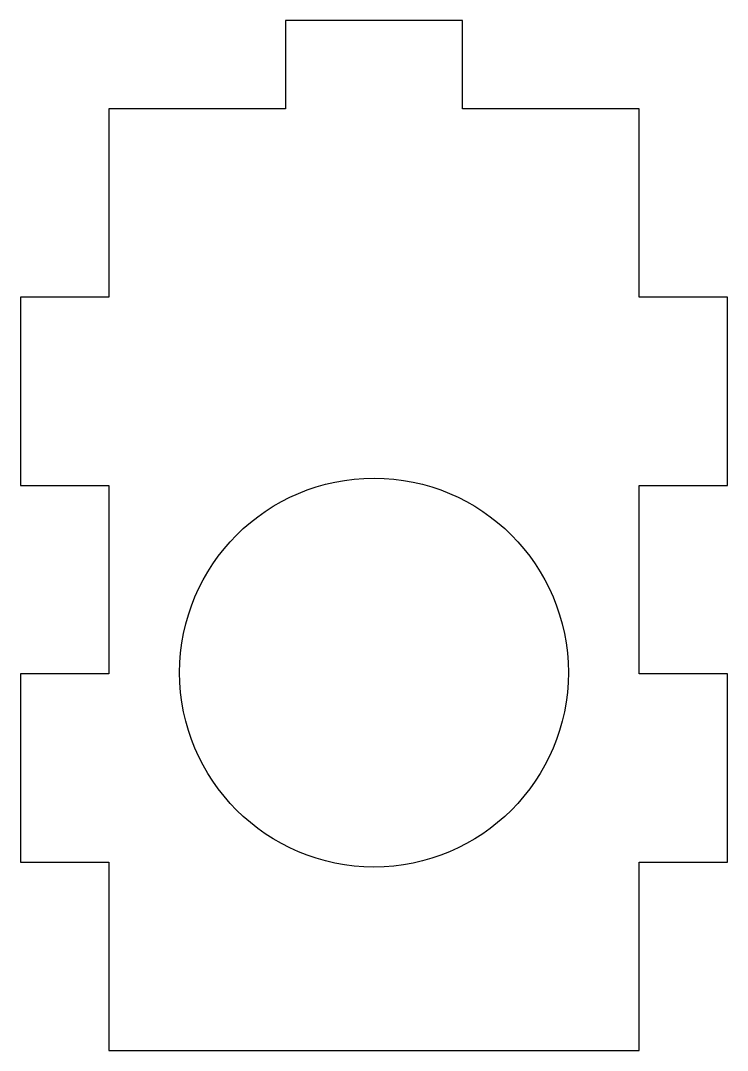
# Model space of a CAD drawing. Header units: millimetres. Extents: x -20 to 20, y 153.6 to 211.9.
import ezdxf

# ---------------------------------------------------------------- set-up
doc = ezdxf.new("R2010")
doc.units = ezdxf.units.MM
doc.layers.get('0').update_dxf_attribs({"linetype": 'CONTINUOUS'})

msp = doc.modelspace()

# ---------------------------------------------------------------- linework, layer by layer
msp.add_lwpolyline([(20, 185.581), (20, 196.232), (15, 196.232), (15, 206.883), (5, 206.883), (5, 211.883), (-5, 211.883), (-5, 206.883), (-15, 206.883), (-15, 196.232), (-20, 196.232), (-20, 185.581), (-15, 185.581), (-15, 174.93), (-20, 174.93), (-20, 164.279), (-15, 164.279), (-15, 153.627), (15, 153.627), (15, 164.279), (20, 164.279), (20, 174.93), (15, 174.93), (15, 185.581)], close=True)
msp.add_circle((0, 175), 11)

doc.saveas('drawing.dxf')
